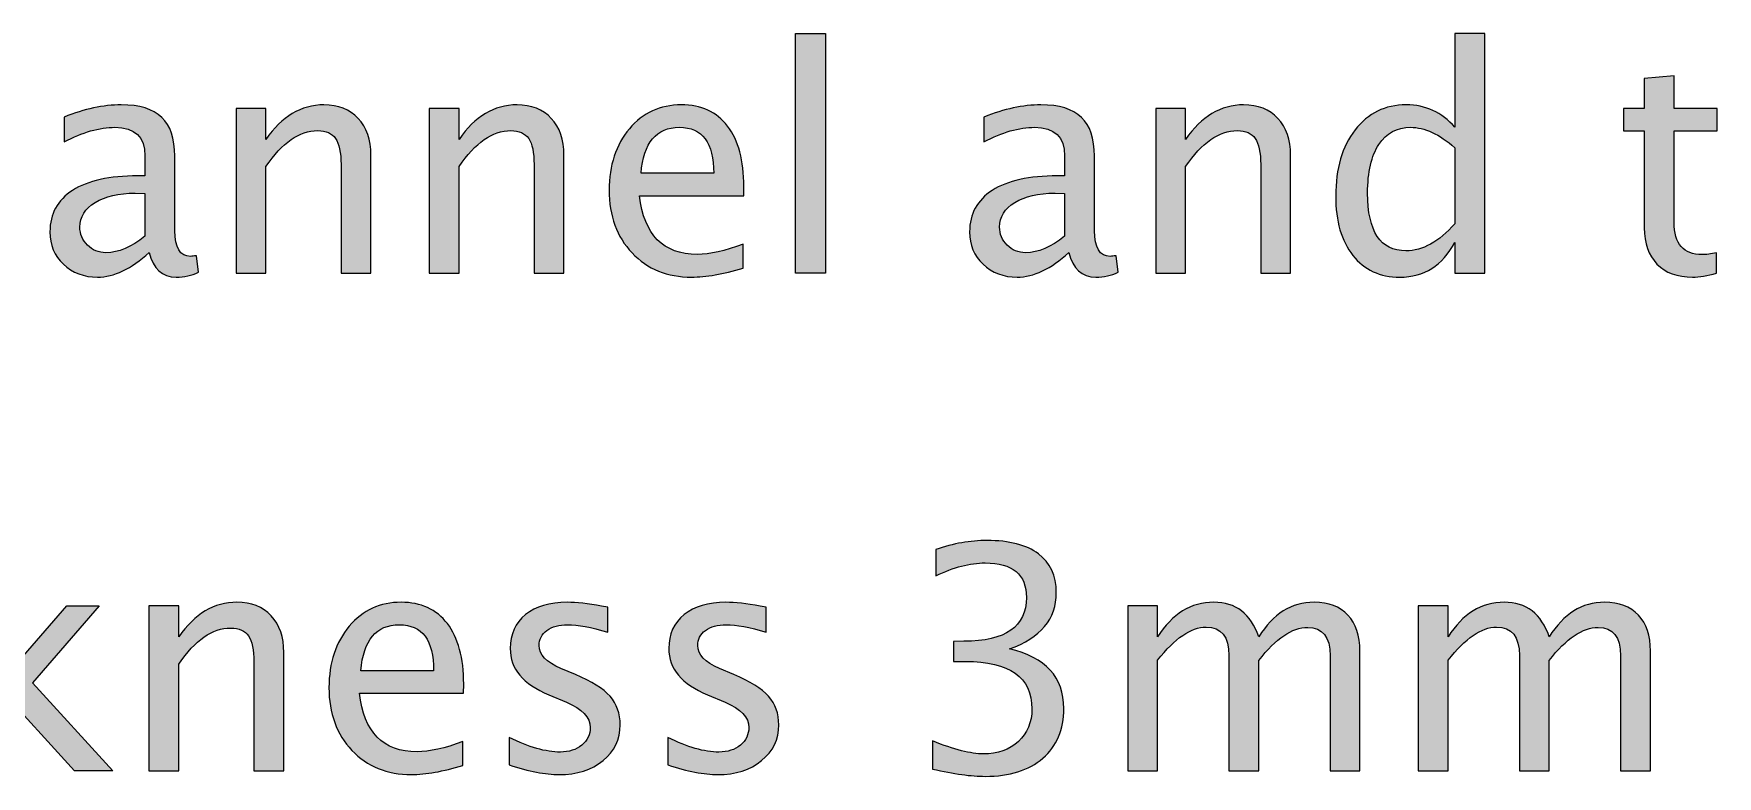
# Model space of a CAD drawing. Header units: inches. Extents: x 4 to 816, y 71 to 806.
# Drawn here: x 50.3 to 88.73, y 741.12 to 758.09 of the extents above; entities that cross this region are included whole.
import ezdxf

# ---------------------------------------------------------------- set-up
doc = ezdxf.new("R2010")
doc.units = ezdxf.units.IN
doc.header["$MEASUREMENT"] = 0
doc.layers.add('Layer 1', color=7, linetype='Continuous')

# ---------------------------------------------------------------- blocks, each defined once
blk = doc.blocks.new('block 344')
at = {"layer": 'Layer 1', "true_color": 0x231f20}
h = blk.add_hatch(color=250, dxfattribs=at)
h.dxf.hatch_style = 2
h.paths.add_polyline_path([(67.688, 752.614), (67.688, 758.09), (68.372, 758.09), (68.372, 752.614)])
h = blk.add_hatch(color=250, dxfattribs=at)
h.dxf.hatch_style = 2
edge = h.paths.add_edge_path()
edge.add_spline(control_points=[(82.739, 752.614), (82.739, 752.614), (82.739, 753.321), (82.739, 753.321), (82.461, 752.792), (82.042, 752.527), (81.482, 752.527), (81.028, 752.527), (80.671, 752.693), (80.411, 753.023), (80.15, 753.354), (80.02, 753.806), (80.02, 754.379), (80.02, 755.006), (80.168, 755.51), (80.463, 755.891), (80.758, 756.273), (81.146, 756.463), (81.628, 756.463), (82.074, 756.463), (82.445, 756.293), (82.739, 755.95), (82.739, 755.95), (82.739, 758.09), (82.739, 758.09), (82.739, 758.09), (83.422, 758.09), (83.422, 758.09), (83.422, 758.09), (83.422, 752.614), (83.422, 752.614), (83.422, 752.614), (82.739, 752.614), (82.739, 752.614)], knot_values=[0, 0, 0, 0, 1, 1, 1, 2, 2, 2, 3, 3, 3, 4, 4, 4, 5, 5, 5, 6, 6, 6, 7, 7, 7, 8, 8, 8, 9, 9, 9, 10, 10, 10, 11, 11, 11, 11], degree=3, periodic=1)
edge = h.paths.add_edge_path()
edge.add_spline(control_points=[(82.739, 755.482), (82.384, 755.794), (82.049, 755.95), (81.731, 755.95), (81.419, 755.95), (81.177, 755.819), (81.005, 755.558), (80.834, 755.297), (80.748, 754.927), (80.748, 754.449), (80.748, 753.568), (81.04, 753.128), (81.624, 753.128), (82.003, 753.128), (82.375, 753.334), (82.739, 753.748), (82.739, 753.748), (82.739, 755.482), (82.739, 755.482)], knot_values=[0, 0, 0, 0, 1, 1, 1, 2, 2, 2, 3, 3, 3, 4, 4, 4, 5, 5, 5, 6, 6, 6, 6], degree=3, periodic=1)
h = blk.add_hatch(color=250, dxfattribs=at)
h.dxf.hatch_style = 2
edge = h.paths.add_edge_path()
edge.add_spline(control_points=[(88.714, 752.614), (88.503, 752.556), (88.321, 752.527), (88.166, 752.527), (87.819, 752.527), (87.549, 752.627), (87.354, 752.826), (87.16, 753.024), (87.063, 753.301), (87.063, 753.655), (87.063, 753.655), (87.063, 755.867), (87.063, 755.867), (87.063, 755.867), (86.591, 755.867), (86.591, 755.867), (86.591, 755.867), (86.591, 756.38), (86.591, 756.38), (86.591, 756.38), (87.063, 756.38), (87.063, 756.38), (87.063, 756.38), (87.063, 757.064), (87.063, 757.064), (87.063, 757.064), (87.746, 757.129), (87.746, 757.129), (87.746, 757.129), (87.746, 756.38), (87.746, 756.38), (87.746, 756.38), (88.731, 756.38), (88.731, 756.38), (88.731, 756.38), (88.731, 755.867), (88.731, 755.867), (88.731, 755.867), (87.746, 755.867), (87.746, 755.867), (87.746, 755.867), (87.746, 753.779), (87.746, 753.779), (87.746, 753.287), (87.959, 753.041), (88.384, 753.041), (88.475, 753.041), (88.584, 753.056), (88.714, 753.086), (88.714, 753.086), (88.714, 752.614), (88.714, 752.614)], knot_values=[0, 0, 0, 0, 1, 1, 1, 2, 2, 2, 3, 3, 3, 4, 4, 4, 5, 5, 5, 6, 6, 6, 7, 7, 7, 8, 8, 8, 9, 9, 9, 10, 10, 10, 11, 11, 11, 12, 12, 12, 13, 13, 13, 14, 14, 14, 15, 15, 15, 16, 16, 16, 17, 17, 17, 17], degree=3, periodic=1)
h = blk.add_hatch(color=250, dxfattribs=at)
h.dxf.hatch_style = 2
edge = h.paths.add_edge_path()
edge.add_spline(control_points=[(52.936, 753.093), (52.527, 752.716), (52.133, 752.527), (51.754, 752.527), (51.442, 752.527), (51.183, 752.625), (50.977, 752.821), (50.771, 753.016), (50.668, 753.263), (50.668, 753.561), (50.668, 753.972), (50.841, 754.288), (51.187, 754.509), (51.532, 754.73), (52.029, 754.84), (52.676, 754.84), (52.676, 754.84), (52.836, 754.84), (52.836, 754.84), (52.836, 754.84), (52.836, 755.295), (52.836, 755.295), (52.836, 755.732), (52.608, 755.95), (52.153, 755.95), (51.799, 755.95), (51.413, 755.839), (50.994, 755.617), (50.994, 755.617), (50.994, 756.183), (50.994, 756.183), (51.454, 756.37), (51.888, 756.463), (52.295, 756.463), (52.713, 756.463), (53.022, 756.368), (53.221, 756.177), (53.419, 755.987), (53.519, 755.692), (53.519, 755.295), (53.519, 755.295), (53.519, 753.589), (53.519, 753.589), (53.519, 753.198), (53.639, 753.002), (53.88, 753.002), (53.91, 753.002), (53.953, 753.007), (54.011, 753.017), (54.011, 753.017), (54.06, 752.638), (54.06, 752.638), (53.905, 752.565), (53.734, 752.527), (53.547, 752.527), (53.228, 752.527), (53.024, 752.716), (52.936, 753.093)], knot_values=[0, 0, 0, 0, 1, 1, 1, 2, 2, 2, 3, 3, 3, 4, 4, 4, 5, 5, 5, 6, 6, 6, 7, 7, 7, 8, 8, 8, 9, 9, 9, 10, 10, 10, 11, 11, 11, 12, 12, 12, 13, 13, 13, 14, 14, 14, 15, 15, 15, 16, 16, 16, 17, 17, 17, 18, 18, 18, 19, 19, 19, 19], degree=3, periodic=1)
edge = h.paths.add_edge_path()
edge.add_spline(control_points=[(52.836, 753.464), (52.836, 753.464), (52.836, 754.438), (52.836, 754.438), (52.836, 754.438), (52.617, 754.445), (52.617, 754.445), (52.238, 754.445), (51.932, 754.375), (51.7, 754.234), (51.468, 754.092), (51.352, 753.905), (51.352, 753.672), (51.352, 753.508), (51.409, 753.369), (51.525, 753.256), (51.64, 753.142), (51.782, 753.086), (51.948, 753.086), (52.232, 753.086), (52.528, 753.212), (52.836, 753.464)], knot_values=[0, 0, 0, 0, 1, 1, 1, 2, 2, 2, 3, 3, 3, 4, 4, 4, 5, 5, 5, 6, 6, 6, 7, 7, 7, 7], degree=3, periodic=1)
h = blk.add_hatch(color=250, dxfattribs=at)
h.dxf.hatch_style = 2
edge = h.paths.add_edge_path()
edge.add_spline(control_points=[(54.916, 752.614), (54.916, 752.614), (54.916, 756.38), (54.916, 756.38), (54.916, 756.38), (55.6, 756.38), (55.6, 756.38), (55.6, 756.38), (55.6, 755.673), (55.6, 755.673), (55.96, 756.2), (56.402, 756.463), (56.924, 756.463), (57.252, 756.463), (57.513, 756.36), (57.706, 756.153), (57.899, 755.946), (57.996, 755.668), (57.996, 755.319), (57.996, 755.319), (57.996, 752.614), (57.996, 752.614), (57.996, 752.614), (57.313, 752.614), (57.313, 752.614), (57.313, 752.614), (57.313, 755.097), (57.313, 755.097), (57.313, 755.377), (57.272, 755.576), (57.189, 755.695), (57.107, 755.814), (56.972, 755.874), (56.782, 755.874), (56.364, 755.874), (55.969, 755.6), (55.6, 755.052), (55.6, 755.052), (55.6, 752.614), (55.6, 752.614), (55.6, 752.614), (54.916, 752.614), (54.916, 752.614)], knot_values=[0, 0, 0, 0, 1, 1, 1, 2, 2, 2, 3, 3, 3, 4, 4, 4, 5, 5, 5, 6, 6, 6, 7, 7, 7, 8, 8, 8, 9, 9, 9, 10, 10, 10, 11, 11, 11, 12, 12, 12, 13, 13, 13, 14, 14, 14, 14], degree=3, periodic=1)
h = blk.add_hatch(color=250, dxfattribs=at)
h.dxf.hatch_style = 2
edge = h.paths.add_edge_path()
edge.add_spline(control_points=[(59.324, 752.614), (59.324, 752.614), (59.324, 756.38), (59.324, 756.38), (59.324, 756.38), (60.007, 756.38), (60.007, 756.38), (60.007, 756.38), (60.007, 755.673), (60.007, 755.673), (60.368, 756.2), (60.809, 756.463), (61.332, 756.463), (61.66, 756.463), (61.921, 756.36), (62.114, 756.153), (62.307, 755.946), (62.403, 755.668), (62.403, 755.319), (62.403, 755.319), (62.403, 752.614), (62.403, 752.614), (62.403, 752.614), (61.72, 752.614), (61.72, 752.614), (61.72, 752.614), (61.72, 755.097), (61.72, 755.097), (61.72, 755.377), (61.679, 755.576), (61.597, 755.695), (61.515, 755.814), (61.379, 755.874), (61.19, 755.874), (60.771, 755.874), (60.377, 755.6), (60.007, 755.052), (60.007, 755.052), (60.007, 752.614), (60.007, 752.614), (60.007, 752.614), (59.324, 752.614), (59.324, 752.614)], knot_values=[0, 0, 0, 0, 1, 1, 1, 2, 2, 2, 3, 3, 3, 4, 4, 4, 5, 5, 5, 6, 6, 6, 7, 7, 7, 8, 8, 8, 9, 9, 9, 10, 10, 10, 11, 11, 11, 12, 12, 12, 13, 13, 13, 14, 14, 14, 14], degree=3, periodic=1)
h = blk.add_hatch(color=250, dxfattribs=at)
h.dxf.hatch_style = 2
edge = h.paths.add_edge_path()
edge.add_spline(control_points=[(66.492, 752.735), (66.034, 752.597), (65.643, 752.527), (65.316, 752.527), (64.759, 752.527), (64.306, 752.712), (63.957, 753.08), (63.608, 753.449), (63.434, 753.926), (63.434, 754.513), (63.434, 755.083), (63.588, 755.551), (63.896, 755.916), (64.205, 756.281), (64.6, 756.463), (65.081, 756.463), (65.536, 756.463), (65.888, 756.301), (66.137, 755.976), (66.385, 755.651), (66.509, 755.191), (66.509, 754.594), (66.509, 754.594), (66.506, 754.386), (66.506, 754.386), (66.506, 754.386), (64.13, 754.386), (64.13, 754.386), (64.23, 753.494), (64.668, 753.048), (65.445, 753.048), (65.729, 753.048), (66.078, 753.125), (66.492, 753.28), (66.492, 753.28), (66.492, 752.735), (66.492, 752.735)], knot_values=[0, 0, 0, 0, 1, 1, 1, 2, 2, 2, 3, 3, 3, 4, 4, 4, 5, 5, 5, 6, 6, 6, 7, 7, 7, 8, 8, 8, 9, 9, 9, 10, 10, 10, 11, 11, 11, 12, 12, 12, 12], degree=3, periodic=1)
edge = h.paths.add_edge_path()
edge.add_spline(control_points=[(64.162, 754.899), (64.162, 754.899), (65.823, 754.899), (65.823, 754.899), (65.823, 755.6), (65.562, 755.95), (65.039, 755.95), (64.514, 755.95), (64.222, 755.6), (64.162, 754.899)], knot_values=[0, 0, 0, 0, 1, 1, 1, 2, 2, 2, 3, 3, 3, 3], degree=3, periodic=1)
h = blk.add_hatch(color=250, dxfattribs=at)
h.dxf.hatch_style = 2
edge = h.paths.add_edge_path()
edge.add_spline(control_points=[(73.931, 753.093), (73.521, 752.716), (73.127, 752.527), (72.748, 752.527), (72.436, 752.527), (72.177, 752.625), (71.971, 752.821), (71.765, 753.016), (71.663, 753.263), (71.663, 753.561), (71.663, 753.972), (71.835, 754.288), (72.181, 754.509), (72.527, 754.73), (73.023, 754.84), (73.67, 754.84), (73.67, 754.84), (73.83, 754.84), (73.83, 754.84), (73.83, 754.84), (73.83, 755.295), (73.83, 755.295), (73.83, 755.732), (73.602, 755.95), (73.147, 755.95), (72.793, 755.95), (72.407, 755.839), (71.989, 755.617), (71.989, 755.617), (71.989, 756.183), (71.989, 756.183), (72.449, 756.37), (72.882, 756.463), (73.289, 756.463), (73.707, 756.463), (74.016, 756.368), (74.215, 756.177), (74.414, 755.987), (74.513, 755.692), (74.513, 755.295), (74.513, 755.295), (74.513, 753.589), (74.513, 753.589), (74.513, 753.198), (74.633, 753.002), (74.874, 753.002), (74.904, 753.002), (74.948, 753.007), (75.006, 753.017), (75.006, 753.017), (75.054, 752.638), (75.054, 752.638), (74.899, 752.565), (74.728, 752.527), (74.541, 752.527), (74.222, 752.527), (74.018, 752.716), (73.931, 753.093)], knot_values=[0, 0, 0, 0, 1, 1, 1, 2, 2, 2, 3, 3, 3, 4, 4, 4, 5, 5, 5, 6, 6, 6, 7, 7, 7, 8, 8, 8, 9, 9, 9, 10, 10, 10, 11, 11, 11, 12, 12, 12, 13, 13, 13, 14, 14, 14, 15, 15, 15, 16, 16, 16, 17, 17, 17, 18, 18, 18, 19, 19, 19, 19], degree=3, periodic=1)
edge = h.paths.add_edge_path()
edge.add_spline(control_points=[(73.83, 753.464), (73.83, 753.464), (73.83, 754.438), (73.83, 754.438), (73.83, 754.438), (73.612, 754.445), (73.612, 754.445), (73.232, 754.445), (72.927, 754.375), (72.694, 754.234), (72.462, 754.092), (72.346, 753.905), (72.346, 753.672), (72.346, 753.508), (72.404, 753.369), (72.519, 753.256), (72.635, 753.142), (72.776, 753.086), (72.942, 753.086), (73.227, 753.086), (73.522, 753.212), (73.83, 753.464)], knot_values=[0, 0, 0, 0, 1, 1, 1, 2, 2, 2, 3, 3, 3, 4, 4, 4, 5, 5, 5, 6, 6, 6, 7, 7, 7, 7], degree=3, periodic=1)
h = blk.add_hatch(color=250, dxfattribs=at)
h.dxf.hatch_style = 2
edge = h.paths.add_edge_path()
edge.add_spline(control_points=[(75.911, 752.614), (75.911, 752.614), (75.911, 756.38), (75.911, 756.38), (75.911, 756.38), (76.594, 756.38), (76.594, 756.38), (76.594, 756.38), (76.594, 755.673), (76.594, 755.673), (76.954, 756.2), (77.396, 756.463), (77.918, 756.463), (78.247, 756.463), (78.507, 756.36), (78.7, 756.153), (78.894, 755.946), (78.99, 755.668), (78.99, 755.319), (78.99, 755.319), (78.99, 752.614), (78.99, 752.614), (78.99, 752.614), (78.307, 752.614), (78.307, 752.614), (78.307, 752.614), (78.307, 755.097), (78.307, 755.097), (78.307, 755.377), (78.266, 755.576), (78.184, 755.695), (78.102, 755.814), (77.966, 755.874), (77.776, 755.874), (77.358, 755.874), (76.964, 755.6), (76.594, 755.052), (76.594, 755.052), (76.594, 752.614), (76.594, 752.614), (76.594, 752.614), (75.911, 752.614), (75.911, 752.614)], knot_values=[0, 0, 0, 0, 1, 1, 1, 2, 2, 2, 3, 3, 3, 4, 4, 4, 5, 5, 5, 6, 6, 6, 7, 7, 7, 8, 8, 8, 9, 9, 9, 10, 10, 10, 11, 11, 11, 12, 12, 12, 13, 13, 13, 14, 14, 14, 14], degree=3, periodic=1)
at = {"layer": 'Layer 1', "lineweight": 0}
blk.add_lwpolyline([(67.688, 752.614), (67.688, 758.09), (68.372, 758.09), (68.372, 752.614), (67.688, 752.614)], dxfattribs=at)
for points, knots in [([(82.739, 752.614), (82.739, 752.614), (82.739, 753.321), (82.739, 753.321), (82.461, 752.792), (82.042, 752.527), (81.482, 752.527), (81.028, 752.527), (80.671, 752.693), (80.411, 753.023), (80.15, 753.354), (80.02, 753.806), (80.02, 754.379), (80.02, 755.006), (80.168, 755.51), (80.463, 755.891), (80.758, 756.273), (81.146, 756.463), (81.628, 756.463), (82.074, 756.463), (82.445, 756.293), (82.739, 755.95), (82.739, 755.95), (82.739, 758.09), (82.739, 758.09), (82.739, 758.09), (83.422, 758.09), (83.422, 758.09), (83.422, 758.09), (83.422, 752.614), (83.422, 752.614), (83.422, 752.614), (82.739, 752.614), (82.739, 752.614)], [0, 0, 0, 0, 1, 1, 1, 2, 2, 2, 3, 3, 3, 4, 4, 4, 5, 5, 5, 6, 6, 6, 7, 7, 7, 8, 8, 8, 9, 9, 9, 10, 10, 10, 11, 11, 11, 11]), ([(88.714, 752.614), (88.503, 752.556), (88.321, 752.527), (88.166, 752.527), (87.819, 752.527), (87.549, 752.627), (87.354, 752.826), (87.16, 753.024), (87.063, 753.301), (87.063, 753.655), (87.063, 753.655), (87.063, 755.867), (87.063, 755.867), (87.063, 755.867), (86.591, 755.867), (86.591, 755.867), (86.591, 755.867), (86.591, 756.38), (86.591, 756.38), (86.591, 756.38), (87.063, 756.38), (87.063, 756.38), (87.063, 756.38), (87.063, 757.064), (87.063, 757.064), (87.063, 757.064), (87.746, 757.129), (87.746, 757.129), (87.746, 757.129), (87.746, 756.38), (87.746, 756.38), (87.746, 756.38), (88.731, 756.38), (88.731, 756.38), (88.731, 756.38), (88.731, 755.867), (88.731, 755.867), (88.731, 755.867), (87.746, 755.867), (87.746, 755.867), (87.746, 755.867), (87.746, 753.779), (87.746, 753.779), (87.746, 753.287), (87.959, 753.041), (88.384, 753.041), (88.475, 753.041), (88.584, 753.056), (88.714, 753.086), (88.714, 753.086), (88.714, 752.614), (88.714, 752.614)], [0, 0, 0, 0, 1, 1, 1, 2, 2, 2, 3, 3, 3, 4, 4, 4, 5, 5, 5, 6, 6, 6, 7, 7, 7, 8, 8, 8, 9, 9, 9, 10, 10, 10, 11, 11, 11, 12, 12, 12, 13, 13, 13, 14, 14, 14, 15, 15, 15, 16, 16, 16, 17, 17, 17, 17]), ([(52.936, 753.093), (52.527, 752.716), (52.133, 752.527), (51.754, 752.527), (51.442, 752.527), (51.183, 752.625), (50.977, 752.821), (50.771, 753.016), (50.668, 753.263), (50.668, 753.561), (50.668, 753.972), (50.841, 754.288), (51.187, 754.509), (51.532, 754.73), (52.029, 754.84), (52.676, 754.84), (52.676, 754.84), (52.836, 754.84), (52.836, 754.84), (52.836, 754.84), (52.836, 755.295), (52.836, 755.295), (52.836, 755.732), (52.608, 755.95), (52.153, 755.95), (51.799, 755.95), (51.413, 755.839), (50.994, 755.617), (50.994, 755.617), (50.994, 756.183), (50.994, 756.183), (51.454, 756.37), (51.888, 756.463), (52.295, 756.463), (52.713, 756.463), (53.022, 756.368), (53.221, 756.177), (53.419, 755.987), (53.519, 755.692), (53.519, 755.295), (53.519, 755.295), (53.519, 753.589), (53.519, 753.589), (53.519, 753.198), (53.639, 753.002), (53.88, 753.002), (53.91, 753.002), (53.953, 753.007), (54.011, 753.017), (54.011, 753.017), (54.06, 752.638), (54.06, 752.638), (53.905, 752.565), (53.734, 752.527), (53.547, 752.527), (53.228, 752.527), (53.024, 752.716), (52.936, 753.093)], [0, 0, 0, 0, 1, 1, 1, 2, 2, 2, 3, 3, 3, 4, 4, 4, 5, 5, 5, 6, 6, 6, 7, 7, 7, 8, 8, 8, 9, 9, 9, 10, 10, 10, 11, 11, 11, 12, 12, 12, 13, 13, 13, 14, 14, 14, 15, 15, 15, 16, 16, 16, 17, 17, 17, 18, 18, 18, 19, 19, 19, 19]), ([(54.916, 752.614), (54.916, 752.614), (54.916, 756.38), (54.916, 756.38), (54.916, 756.38), (55.6, 756.38), (55.6, 756.38), (55.6, 756.38), (55.6, 755.673), (55.6, 755.673), (55.96, 756.2), (56.402, 756.463), (56.924, 756.463), (57.252, 756.463), (57.513, 756.36), (57.706, 756.153), (57.899, 755.946), (57.996, 755.668), (57.996, 755.319), (57.996, 755.319), (57.996, 752.614), (57.996, 752.614), (57.996, 752.614), (57.313, 752.614), (57.313, 752.614), (57.313, 752.614), (57.313, 755.097), (57.313, 755.097), (57.313, 755.377), (57.272, 755.576), (57.189, 755.695), (57.107, 755.814), (56.972, 755.874), (56.782, 755.874), (56.364, 755.874), (55.969, 755.6), (55.6, 755.052), (55.6, 755.052), (55.6, 752.614), (55.6, 752.614), (55.6, 752.614), (54.916, 752.614), (54.916, 752.614)], [0, 0, 0, 0, 1, 1, 1, 2, 2, 2, 3, 3, 3, 4, 4, 4, 5, 5, 5, 6, 6, 6, 7, 7, 7, 8, 8, 8, 9, 9, 9, 10, 10, 10, 11, 11, 11, 12, 12, 12, 13, 13, 13, 14, 14, 14, 14]), ([(59.324, 752.614), (59.324, 752.614), (59.324, 756.38), (59.324, 756.38), (59.324, 756.38), (60.007, 756.38), (60.007, 756.38), (60.007, 756.38), (60.007, 755.673), (60.007, 755.673), (60.368, 756.2), (60.809, 756.463), (61.332, 756.463), (61.66, 756.463), (61.921, 756.36), (62.114, 756.153), (62.307, 755.946), (62.403, 755.668), (62.403, 755.319), (62.403, 755.319), (62.403, 752.614), (62.403, 752.614), (62.403, 752.614), (61.72, 752.614), (61.72, 752.614), (61.72, 752.614), (61.72, 755.097), (61.72, 755.097), (61.72, 755.377), (61.679, 755.576), (61.597, 755.695), (61.515, 755.814), (61.379, 755.874), (61.19, 755.874), (60.771, 755.874), (60.377, 755.6), (60.007, 755.052), (60.007, 755.052), (60.007, 752.614), (60.007, 752.614), (60.007, 752.614), (59.324, 752.614), (59.324, 752.614)], [0, 0, 0, 0, 1, 1, 1, 2, 2, 2, 3, 3, 3, 4, 4, 4, 5, 5, 5, 6, 6, 6, 7, 7, 7, 8, 8, 8, 9, 9, 9, 10, 10, 10, 11, 11, 11, 12, 12, 12, 13, 13, 13, 14, 14, 14, 14]), ([(66.492, 752.735), (66.034, 752.597), (65.643, 752.527), (65.316, 752.527), (64.759, 752.527), (64.306, 752.712), (63.957, 753.08), (63.608, 753.449), (63.434, 753.926), (63.434, 754.513), (63.434, 755.083), (63.588, 755.551), (63.896, 755.916), (64.205, 756.281), (64.6, 756.463), (65.081, 756.463), (65.536, 756.463), (65.888, 756.301), (66.137, 755.976), (66.385, 755.651), (66.509, 755.191), (66.509, 754.594), (66.509, 754.594), (66.506, 754.386), (66.506, 754.386), (66.506, 754.386), (64.13, 754.386), (64.13, 754.386), (64.23, 753.494), (64.668, 753.048), (65.445, 753.048), (65.729, 753.048), (66.078, 753.125), (66.492, 753.28), (66.492, 753.28), (66.492, 752.735), (66.492, 752.735)], [0, 0, 0, 0, 1, 1, 1, 2, 2, 2, 3, 3, 3, 4, 4, 4, 5, 5, 5, 6, 6, 6, 7, 7, 7, 8, 8, 8, 9, 9, 9, 10, 10, 10, 11, 11, 11, 12, 12, 12, 12]), ([(73.931, 753.093), (73.521, 752.716), (73.127, 752.527), (72.748, 752.527), (72.436, 752.527), (72.177, 752.625), (71.971, 752.821), (71.765, 753.016), (71.663, 753.263), (71.663, 753.561), (71.663, 753.972), (71.835, 754.288), (72.181, 754.509), (72.527, 754.73), (73.023, 754.84), (73.67, 754.84), (73.67, 754.84), (73.83, 754.84), (73.83, 754.84), (73.83, 754.84), (73.83, 755.295), (73.83, 755.295), (73.83, 755.732), (73.602, 755.95), (73.147, 755.95), (72.793, 755.95), (72.407, 755.839), (71.989, 755.617), (71.989, 755.617), (71.989, 756.183), (71.989, 756.183), (72.449, 756.37), (72.882, 756.463), (73.289, 756.463), (73.707, 756.463), (74.016, 756.368), (74.215, 756.177), (74.414, 755.987), (74.513, 755.692), (74.513, 755.295), (74.513, 755.295), (74.513, 753.589), (74.513, 753.589), (74.513, 753.198), (74.633, 753.002), (74.874, 753.002), (74.904, 753.002), (74.948, 753.007), (75.006, 753.017), (75.006, 753.017), (75.054, 752.638), (75.054, 752.638), (74.899, 752.565), (74.728, 752.527), (74.541, 752.527), (74.222, 752.527), (74.018, 752.716), (73.931, 753.093)], [0, 0, 0, 0, 1, 1, 1, 2, 2, 2, 3, 3, 3, 4, 4, 4, 5, 5, 5, 6, 6, 6, 7, 7, 7, 8, 8, 8, 9, 9, 9, 10, 10, 10, 11, 11, 11, 12, 12, 12, 13, 13, 13, 14, 14, 14, 15, 15, 15, 16, 16, 16, 17, 17, 17, 18, 18, 18, 19, 19, 19, 19]), ([(75.911, 752.614), (75.911, 752.614), (75.911, 756.38), (75.911, 756.38), (75.911, 756.38), (76.594, 756.38), (76.594, 756.38), (76.594, 756.38), (76.594, 755.673), (76.594, 755.673), (76.954, 756.2), (77.396, 756.463), (77.918, 756.463), (78.247, 756.463), (78.507, 756.36), (78.7, 756.153), (78.894, 755.946), (78.99, 755.668), (78.99, 755.319), (78.99, 755.319), (78.99, 752.614), (78.99, 752.614), (78.99, 752.614), (78.307, 752.614), (78.307, 752.614), (78.307, 752.614), (78.307, 755.097), (78.307, 755.097), (78.307, 755.377), (78.266, 755.576), (78.184, 755.695), (78.102, 755.814), (77.966, 755.874), (77.776, 755.874), (77.358, 755.874), (76.964, 755.6), (76.594, 755.052), (76.594, 755.052), (76.594, 752.614), (76.594, 752.614), (76.594, 752.614), (75.911, 752.614), (75.911, 752.614)], [0, 0, 0, 0, 1, 1, 1, 2, 2, 2, 3, 3, 3, 4, 4, 4, 5, 5, 5, 6, 6, 6, 7, 7, 7, 8, 8, 8, 9, 9, 9, 10, 10, 10, 11, 11, 11, 12, 12, 12, 13, 13, 13, 14, 14, 14, 14]), ([(64.162, 754.899), (64.162, 754.899), (65.823, 754.899), (65.823, 754.899), (65.823, 755.6), (65.562, 755.95), (65.039, 755.95), (64.514, 755.95), (64.222, 755.6), (64.162, 754.899)], [0, 0, 0, 0, 1, 1, 1, 2, 2, 2, 3, 3, 3, 3]), ([(82.739, 755.482), (82.384, 755.794), (82.049, 755.95), (81.731, 755.95), (81.419, 755.95), (81.177, 755.819), (81.005, 755.558), (80.834, 755.297), (80.748, 754.927), (80.748, 754.449), (80.748, 753.568), (81.04, 753.128), (81.624, 753.128), (82.003, 753.128), (82.375, 753.334), (82.739, 753.748), (82.739, 753.748), (82.739, 755.482), (82.739, 755.482)], [0, 0, 0, 0, 1, 1, 1, 2, 2, 2, 3, 3, 3, 4, 4, 4, 5, 5, 5, 6, 6, 6, 6]), ([(52.836, 753.464), (52.836, 753.464), (52.836, 754.438), (52.836, 754.438), (52.836, 754.438), (52.617, 754.445), (52.617, 754.445), (52.238, 754.445), (51.932, 754.375), (51.7, 754.234), (51.468, 754.092), (51.352, 753.905), (51.352, 753.672), (51.352, 753.508), (51.409, 753.369), (51.525, 753.256), (51.64, 753.142), (51.782, 753.086), (51.948, 753.086), (52.232, 753.086), (52.528, 753.212), (52.836, 753.464)], [0, 0, 0, 0, 1, 1, 1, 2, 2, 2, 3, 3, 3, 4, 4, 4, 5, 5, 5, 6, 6, 6, 7, 7, 7, 7]), ([(73.83, 753.464), (73.83, 753.464), (73.83, 754.438), (73.83, 754.438), (73.83, 754.438), (73.612, 754.445), (73.612, 754.445), (73.232, 754.445), (72.927, 754.375), (72.694, 754.234), (72.462, 754.092), (72.346, 753.905), (72.346, 753.672), (72.346, 753.508), (72.404, 753.369), (72.519, 753.256), (72.635, 753.142), (72.776, 753.086), (72.942, 753.086), (73.227, 753.086), (73.522, 753.212), (73.83, 753.464)], [0, 0, 0, 0, 1, 1, 1, 2, 2, 2, 3, 3, 3, 4, 4, 4, 5, 5, 5, 6, 6, 6, 7, 7, 7, 7])]:
    blk.add_open_spline(points, degree=3, knots=knots, dxfattribs=at)
blk = doc.blocks.new('block 343')
at = {"layer": 'Layer 1'}
blk.add_blockref('block 344', (0, 0), dxfattribs=at)
blk = doc.blocks.new('block 346')
at = {"layer": 'Layer 1', "true_color": 0x231f20}
h = blk.add_hatch(color=250, dxfattribs=at)
h.dxf.hatch_style = 2
h.paths.add_polyline_path([(48.778, 741.25), (48.778, 746.726), (49.461, 746.726), (49.461, 743.189), (51.056, 745.016), (51.793, 745.016), (50.267, 743.258), (52.108, 741.25), (51.233, 741.25), (49.461, 743.182), (49.461, 741.25)])
h = blk.add_hatch(color=250, dxfattribs=at)
h.dxf.hatch_style = 2
edge = h.paths.add_edge_path()
edge.add_spline(control_points=[(70.819, 741.288), (70.819, 741.288), (70.819, 741.93), (70.819, 741.93), (71.308, 741.733), (71.692, 741.635), (71.973, 741.635), (72.304, 741.635), (72.571, 741.73), (72.776, 741.92), (72.981, 742.11), (73.084, 742.357), (73.084, 742.663), (73.084, 743.386), (72.578, 743.747), (71.565, 743.747), (71.565, 743.747), (71.295, 743.747), (71.295, 743.747), (71.295, 743.747), (71.295, 744.205), (71.295, 744.205), (71.295, 744.205), (71.534, 744.208), (71.534, 744.208), (72.484, 744.208), (72.959, 744.542), (72.959, 745.21), (72.959, 745.735), (72.644, 745.998), (72.014, 745.998), (71.676, 745.998), (71.301, 745.9), (70.889, 745.706), (70.889, 745.706), (70.889, 746.306), (70.889, 746.306), (71.293, 746.443), (71.683, 746.511), (72.057, 746.511), (72.568, 746.511), (72.96, 746.409), (73.233, 746.206), (73.506, 746.002), (73.642, 745.708), (73.642, 745.322), (73.642, 744.719), (73.285, 744.289), (72.571, 744.033), (73.398, 743.841), (73.812, 743.388), (73.812, 742.673), (73.812, 742.189), (73.653, 741.81), (73.334, 741.535), (73.014, 741.259), (72.576, 741.122), (72.019, 741.122), (71.702, 741.122), (71.302, 741.177), (70.819, 741.288)], knot_values=[0, 0, 0, 0, 1, 1, 1, 2, 2, 2, 3, 3, 3, 4, 4, 4, 5, 5, 5, 6, 6, 6, 7, 7, 7, 8, 8, 8, 9, 9, 9, 10, 10, 10, 11, 11, 11, 12, 12, 12, 13, 13, 13, 14, 14, 14, 15, 15, 15, 16, 16, 16, 17, 17, 17, 18, 18, 18, 19, 19, 19, 20, 20, 20, 20], degree=3, periodic=1)
h = blk.add_hatch(color=250, dxfattribs=at)
h.dxf.hatch_style = 2
edge = h.paths.add_edge_path()
edge.add_spline(control_points=[(52.929, 741.25), (52.929, 741.25), (52.929, 745.016), (52.929, 745.016), (52.929, 745.016), (53.612, 745.016), (53.612, 745.016), (53.612, 745.016), (53.612, 744.309), (53.612, 744.309), (53.973, 744.836), (54.414, 745.099), (54.937, 745.099), (55.265, 745.099), (55.526, 744.996), (55.719, 744.789), (55.912, 744.582), (56.008, 744.304), (56.008, 743.955), (56.008, 743.955), (56.008, 741.25), (56.008, 741.25), (56.008, 741.25), (55.325, 741.25), (55.325, 741.25), (55.325, 741.25), (55.325, 743.733), (55.325, 743.733), (55.325, 744.013), (55.284, 744.212), (55.202, 744.331), (55.12, 744.45), (54.984, 744.51), (54.795, 744.51), (54.376, 744.51), (53.982, 744.236), (53.612, 743.688), (53.612, 743.688), (53.612, 741.25), (53.612, 741.25), (53.612, 741.25), (52.929, 741.25), (52.929, 741.25)], knot_values=[0, 0, 0, 0, 1, 1, 1, 2, 2, 2, 3, 3, 3, 4, 4, 4, 5, 5, 5, 6, 6, 6, 7, 7, 7, 8, 8, 8, 9, 9, 9, 10, 10, 10, 11, 11, 11, 12, 12, 12, 13, 13, 13, 14, 14, 14, 14], degree=3, periodic=1)
h = blk.add_hatch(color=250, dxfattribs=at)
h.dxf.hatch_style = 2
edge = h.paths.add_edge_path()
edge.add_spline(control_points=[(60.097, 741.371), (59.639, 741.233), (59.247, 741.163), (58.921, 741.163), (58.364, 741.163), (57.911, 741.348), (57.562, 741.716), (57.213, 742.085), (57.038, 742.562), (57.038, 743.149), (57.038, 743.719), (57.193, 744.187), (57.501, 744.552), (57.81, 744.917), (58.205, 745.099), (58.685, 745.099), (59.141, 745.099), (59.493, 744.937), (59.741, 744.612), (59.99, 744.287), (60.114, 743.827), (60.114, 743.23), (60.114, 743.23), (60.111, 743.022), (60.111, 743.022), (60.111, 743.022), (57.735, 743.022), (57.735, 743.022), (57.835, 742.13), (58.273, 741.684), (59.05, 741.684), (59.334, 741.684), (59.683, 741.761), (60.097, 741.916), (60.097, 741.916), (60.097, 741.371), (60.097, 741.371)], knot_values=[0, 0, 0, 0, 1, 1, 1, 2, 2, 2, 3, 3, 3, 4, 4, 4, 5, 5, 5, 6, 6, 6, 7, 7, 7, 8, 8, 8, 9, 9, 9, 10, 10, 10, 11, 11, 11, 12, 12, 12, 12], degree=3, periodic=1)
edge = h.paths.add_edge_path()
edge.add_spline(control_points=[(57.766, 743.535), (57.766, 743.535), (59.428, 743.535), (59.428, 743.535), (59.428, 744.236), (59.166, 744.586), (58.644, 744.586), (58.119, 744.586), (57.827, 744.236), (57.766, 743.535)], knot_values=[0, 0, 0, 0, 1, 1, 1, 2, 2, 2, 3, 3, 3, 3], degree=3, periodic=1)
h = blk.add_hatch(color=250, dxfattribs=at)
h.dxf.hatch_style = 2
edge = h.paths.add_edge_path()
edge.add_spline(control_points=[(61.155, 741.382), (61.155, 741.382), (61.155, 742.009), (61.155, 742.009), (61.601, 741.788), (61.989, 741.677), (62.32, 741.677), (62.516, 741.677), (62.679, 741.73), (62.809, 741.836), (62.938, 741.943), (63.003, 742.076), (63.003, 742.235), (63.003, 742.468), (62.821, 742.662), (62.458, 742.814), (62.458, 742.814), (62.06, 742.984), (62.06, 742.984), (61.47, 743.229), (61.175, 743.582), (61.175, 744.042), (61.175, 744.37), (61.292, 744.628), (61.524, 744.817), (61.756, 745.005), (62.075, 745.099), (62.479, 745.099), (62.69, 745.099), (62.95, 745.07), (63.26, 745.013), (63.26, 745.013), (63.402, 744.985), (63.402, 744.985), (63.402, 744.985), (63.402, 744.416), (63.402, 744.416), (63.02, 744.53), (62.716, 744.586), (62.49, 744.586), (62.291, 744.586), (62.132, 744.543), (62.013, 744.456), (61.894, 744.369), (61.834, 744.253), (61.834, 744.108), (61.834, 743.902), (62.001, 743.729), (62.334, 743.587), (62.334, 743.587), (62.663, 743.449), (62.663, 743.449), (63.035, 743.291), (63.299, 743.126), (63.454, 742.951), (63.609, 742.777), (63.686, 742.559), (63.686, 742.297), (63.686, 741.967), (63.555, 741.695), (63.294, 741.482), (63.033, 741.27), (62.699, 741.163), (62.292, 741.163), (61.98, 741.163), (61.601, 741.236), (61.155, 741.382)], knot_values=[0, 0, 0, 0, 1, 1, 1, 2, 2, 2, 3, 3, 3, 4, 4, 4, 5, 5, 5, 6, 6, 6, 7, 7, 7, 8, 8, 8, 9, 9, 9, 10, 10, 10, 11, 11, 11, 12, 12, 12, 13, 13, 13, 14, 14, 14, 15, 15, 15, 16, 16, 16, 17, 17, 17, 18, 18, 18, 19, 19, 19, 20, 20, 20, 21, 21, 21, 22, 22, 22, 22], degree=3, periodic=1)
h = blk.add_hatch(color=250, dxfattribs=at)
h.dxf.hatch_style = 2
edge = h.paths.add_edge_path()
edge.add_spline(control_points=[(64.775, 741.382), (64.775, 741.382), (64.775, 742.009), (64.775, 742.009), (65.221, 741.788), (65.61, 741.677), (65.94, 741.677), (66.137, 741.677), (66.3, 741.73), (66.429, 741.836), (66.559, 741.943), (66.623, 742.076), (66.623, 742.235), (66.623, 742.468), (66.442, 742.662), (66.079, 742.814), (66.079, 742.814), (65.68, 742.984), (65.68, 742.984), (65.091, 743.229), (64.796, 743.582), (64.796, 744.042), (64.796, 744.37), (64.912, 744.628), (65.144, 744.817), (65.377, 745.005), (65.695, 745.099), (66.1, 745.099), (66.31, 745.099), (66.57, 745.07), (66.88, 745.013), (66.88, 745.013), (67.022, 744.985), (67.022, 744.985), (67.022, 744.985), (67.022, 744.416), (67.022, 744.416), (66.641, 744.53), (66.337, 744.586), (66.11, 744.586), (65.911, 744.586), (65.752, 744.543), (65.633, 744.456), (65.514, 744.369), (65.455, 744.253), (65.455, 744.108), (65.455, 743.902), (65.621, 743.729), (65.954, 743.587), (65.954, 743.587), (66.283, 743.449), (66.283, 743.449), (66.656, 743.291), (66.919, 743.126), (67.074, 742.951), (67.229, 742.777), (67.306, 742.559), (67.306, 742.297), (67.306, 741.967), (67.176, 741.695), (66.915, 741.482), (66.653, 741.27), (66.319, 741.163), (65.912, 741.163), (65.6, 741.163), (65.221, 741.236), (64.775, 741.382)], knot_values=[0, 0, 0, 0, 1, 1, 1, 2, 2, 2, 3, 3, 3, 4, 4, 4, 5, 5, 5, 6, 6, 6, 7, 7, 7, 8, 8, 8, 9, 9, 9, 10, 10, 10, 11, 11, 11, 12, 12, 12, 13, 13, 13, 14, 14, 14, 15, 15, 15, 16, 16, 16, 17, 17, 17, 18, 18, 18, 19, 19, 19, 20, 20, 20, 21, 21, 21, 22, 22, 22, 22], degree=3, periodic=1)
h = blk.add_hatch(color=250, dxfattribs=at)
h.dxf.hatch_style = 2
edge = h.paths.add_edge_path()
edge.add_spline(control_points=[(75.272, 741.25), (75.272, 741.25), (75.272, 745.016), (75.272, 745.016), (75.272, 745.016), (75.955, 745.016), (75.955, 745.016), (75.955, 745.016), (75.955, 744.309), (75.955, 744.309), (76.288, 744.836), (76.715, 745.099), (77.236, 745.099), (77.74, 745.099), (78.082, 744.836), (78.265, 744.309), (78.588, 744.836), (79.009, 745.099), (79.527, 745.099), (79.858, 745.099), (80.115, 745.002), (80.299, 744.807), (80.482, 744.612), (80.574, 744.338), (80.574, 743.987), (80.574, 743.987), (80.574, 741.25), (80.574, 741.25), (80.574, 741.25), (79.891, 741.25), (79.891, 741.25), (79.891, 741.25), (79.891, 743.879), (79.891, 743.879), (79.891, 744.309), (79.721, 744.524), (79.38, 744.524), (79.026, 744.524), (78.654, 744.273), (78.265, 743.772), (78.265, 743.772), (78.265, 741.25), (78.265, 741.25), (78.265, 741.25), (77.582, 741.25), (77.582, 741.25), (77.582, 741.25), (77.582, 743.882), (77.582, 743.882), (77.582, 744.315), (77.408, 744.531), (77.061, 744.531), (76.717, 744.531), (76.348, 744.279), (75.955, 743.775), (75.955, 743.775), (75.955, 741.25), (75.955, 741.25), (75.955, 741.25), (75.272, 741.25), (75.272, 741.25)], knot_values=[0, 0, 0, 0, 1, 1, 1, 2, 2, 2, 3, 3, 3, 4, 4, 4, 5, 5, 5, 6, 6, 6, 7, 7, 7, 8, 8, 8, 9, 9, 9, 10, 10, 10, 11, 11, 11, 12, 12, 12, 13, 13, 13, 14, 14, 14, 15, 15, 15, 16, 16, 16, 17, 17, 17, 18, 18, 18, 19, 19, 19, 20, 20, 20, 20], degree=3, periodic=1)
h = blk.add_hatch(color=250, dxfattribs=at)
h.dxf.hatch_style = 2
edge = h.paths.add_edge_path()
edge.add_spline(control_points=[(81.902, 741.25), (81.902, 741.25), (81.902, 745.016), (81.902, 745.016), (81.902, 745.016), (82.586, 745.016), (82.586, 745.016), (82.586, 745.016), (82.586, 744.309), (82.586, 744.309), (82.918, 744.836), (83.345, 745.099), (83.867, 745.099), (84.37, 745.099), (84.713, 744.836), (84.895, 744.309), (85.219, 744.836), (85.64, 745.099), (86.158, 745.099), (86.488, 745.099), (86.745, 745.002), (86.929, 744.807), (87.113, 744.612), (87.205, 744.338), (87.205, 743.987), (87.205, 743.987), (87.205, 741.25), (87.205, 741.25), (87.205, 741.25), (86.522, 741.25), (86.522, 741.25), (86.522, 741.25), (86.522, 743.879), (86.522, 743.879), (86.522, 744.309), (86.351, 744.524), (86.011, 744.524), (85.656, 744.524), (85.284, 744.273), (84.895, 743.772), (84.895, 743.772), (84.895, 741.25), (84.895, 741.25), (84.895, 741.25), (84.212, 741.25), (84.212, 741.25), (84.212, 741.25), (84.212, 743.882), (84.212, 743.882), (84.212, 744.315), (84.039, 744.531), (83.692, 744.531), (83.347, 744.531), (82.979, 744.279), (82.586, 743.775), (82.586, 743.775), (82.586, 741.25), (82.586, 741.25), (82.586, 741.25), (81.902, 741.25), (81.902, 741.25)], knot_values=[0, 0, 0, 0, 1, 1, 1, 2, 2, 2, 3, 3, 3, 4, 4, 4, 5, 5, 5, 6, 6, 6, 7, 7, 7, 8, 8, 8, 9, 9, 9, 10, 10, 10, 11, 11, 11, 12, 12, 12, 13, 13, 13, 14, 14, 14, 15, 15, 15, 16, 16, 16, 17, 17, 17, 18, 18, 18, 19, 19, 19, 20, 20, 20, 20], degree=3, periodic=1)
at = {"layer": 'Layer 1', "lineweight": 0}
blk.add_lwpolyline([(48.778, 741.25), (48.778, 746.726), (49.461, 746.726), (49.461, 743.189), (51.056, 745.016), (51.793, 745.016), (50.267, 743.258), (52.108, 741.25), (51.233, 741.25), (49.461, 743.182), (49.461, 741.25), (48.778, 741.25)], dxfattribs=at)
for points, knots in [([(70.819, 741.288), (70.819, 741.288), (70.819, 741.93), (70.819, 741.93), (71.308, 741.733), (71.692, 741.635), (71.973, 741.635), (72.304, 741.635), (72.571, 741.73), (72.776, 741.92), (72.981, 742.11), (73.084, 742.357), (73.084, 742.663), (73.084, 743.386), (72.578, 743.747), (71.565, 743.747), (71.565, 743.747), (71.295, 743.747), (71.295, 743.747), (71.295, 743.747), (71.295, 744.205), (71.295, 744.205), (71.295, 744.205), (71.534, 744.208), (71.534, 744.208), (72.484, 744.208), (72.959, 744.542), (72.959, 745.21), (72.959, 745.735), (72.644, 745.998), (72.014, 745.998), (71.676, 745.998), (71.301, 745.9), (70.889, 745.706), (70.889, 745.706), (70.889, 746.306), (70.889, 746.306), (71.293, 746.443), (71.683, 746.511), (72.057, 746.511), (72.568, 746.511), (72.96, 746.409), (73.233, 746.206), (73.506, 746.002), (73.642, 745.708), (73.642, 745.322), (73.642, 744.719), (73.285, 744.289), (72.571, 744.033), (73.398, 743.841), (73.812, 743.388), (73.812, 742.673), (73.812, 742.189), (73.653, 741.81), (73.334, 741.535), (73.014, 741.259), (72.576, 741.122), (72.019, 741.122), (71.702, 741.122), (71.302, 741.177), (70.819, 741.288)], [0, 0, 0, 0, 1, 1, 1, 2, 2, 2, 3, 3, 3, 4, 4, 4, 5, 5, 5, 6, 6, 6, 7, 7, 7, 8, 8, 8, 9, 9, 9, 10, 10, 10, 11, 11, 11, 12, 12, 12, 13, 13, 13, 14, 14, 14, 15, 15, 15, 16, 16, 16, 17, 17, 17, 18, 18, 18, 19, 19, 19, 20, 20, 20, 20]), ([(52.929, 741.25), (52.929, 741.25), (52.929, 745.016), (52.929, 745.016), (52.929, 745.016), (53.612, 745.016), (53.612, 745.016), (53.612, 745.016), (53.612, 744.309), (53.612, 744.309), (53.973, 744.836), (54.414, 745.099), (54.937, 745.099), (55.265, 745.099), (55.526, 744.996), (55.719, 744.789), (55.912, 744.582), (56.008, 744.304), (56.008, 743.955), (56.008, 743.955), (56.008, 741.25), (56.008, 741.25), (56.008, 741.25), (55.325, 741.25), (55.325, 741.25), (55.325, 741.25), (55.325, 743.733), (55.325, 743.733), (55.325, 744.013), (55.284, 744.212), (55.202, 744.331), (55.12, 744.45), (54.984, 744.51), (54.795, 744.51), (54.376, 744.51), (53.982, 744.236), (53.612, 743.688), (53.612, 743.688), (53.612, 741.25), (53.612, 741.25), (53.612, 741.25), (52.929, 741.25), (52.929, 741.25)], [0, 0, 0, 0, 1, 1, 1, 2, 2, 2, 3, 3, 3, 4, 4, 4, 5, 5, 5, 6, 6, 6, 7, 7, 7, 8, 8, 8, 9, 9, 9, 10, 10, 10, 11, 11, 11, 12, 12, 12, 13, 13, 13, 14, 14, 14, 14]), ([(60.097, 741.371), (59.639, 741.233), (59.247, 741.163), (58.921, 741.163), (58.364, 741.163), (57.911, 741.348), (57.562, 741.716), (57.213, 742.085), (57.038, 742.562), (57.038, 743.149), (57.038, 743.719), (57.193, 744.187), (57.501, 744.552), (57.81, 744.917), (58.205, 745.099), (58.685, 745.099), (59.141, 745.099), (59.493, 744.937), (59.741, 744.612), (59.99, 744.287), (60.114, 743.827), (60.114, 743.23), (60.114, 743.23), (60.111, 743.022), (60.111, 743.022), (60.111, 743.022), (57.735, 743.022), (57.735, 743.022), (57.835, 742.13), (58.273, 741.684), (59.05, 741.684), (59.334, 741.684), (59.683, 741.761), (60.097, 741.916), (60.097, 741.916), (60.097, 741.371), (60.097, 741.371)], [0, 0, 0, 0, 1, 1, 1, 2, 2, 2, 3, 3, 3, 4, 4, 4, 5, 5, 5, 6, 6, 6, 7, 7, 7, 8, 8, 8, 9, 9, 9, 10, 10, 10, 11, 11, 11, 12, 12, 12, 12]), ([(61.155, 741.382), (61.155, 741.382), (61.155, 742.009), (61.155, 742.009), (61.601, 741.788), (61.989, 741.677), (62.32, 741.677), (62.516, 741.677), (62.679, 741.73), (62.809, 741.836), (62.938, 741.943), (63.003, 742.076), (63.003, 742.235), (63.003, 742.468), (62.821, 742.662), (62.458, 742.814), (62.458, 742.814), (62.06, 742.984), (62.06, 742.984), (61.47, 743.229), (61.175, 743.582), (61.175, 744.042), (61.175, 744.37), (61.292, 744.628), (61.524, 744.817), (61.756, 745.005), (62.075, 745.099), (62.479, 745.099), (62.69, 745.099), (62.95, 745.07), (63.26, 745.013), (63.26, 745.013), (63.402, 744.985), (63.402, 744.985), (63.402, 744.985), (63.402, 744.416), (63.402, 744.416), (63.02, 744.53), (62.716, 744.586), (62.49, 744.586), (62.291, 744.586), (62.132, 744.543), (62.013, 744.456), (61.894, 744.369), (61.834, 744.253), (61.834, 744.108), (61.834, 743.902), (62.001, 743.729), (62.334, 743.587), (62.334, 743.587), (62.663, 743.449), (62.663, 743.449), (63.035, 743.291), (63.299, 743.126), (63.454, 742.951), (63.609, 742.777), (63.686, 742.559), (63.686, 742.297), (63.686, 741.967), (63.555, 741.695), (63.294, 741.482), (63.033, 741.27), (62.699, 741.163), (62.292, 741.163), (61.98, 741.163), (61.601, 741.236), (61.155, 741.382)], [0, 0, 0, 0, 1, 1, 1, 2, 2, 2, 3, 3, 3, 4, 4, 4, 5, 5, 5, 6, 6, 6, 7, 7, 7, 8, 8, 8, 9, 9, 9, 10, 10, 10, 11, 11, 11, 12, 12, 12, 13, 13, 13, 14, 14, 14, 15, 15, 15, 16, 16, 16, 17, 17, 17, 18, 18, 18, 19, 19, 19, 20, 20, 20, 21, 21, 21, 22, 22, 22, 22]), ([(64.775, 741.382), (64.775, 741.382), (64.775, 742.009), (64.775, 742.009), (65.221, 741.788), (65.61, 741.677), (65.94, 741.677), (66.137, 741.677), (66.3, 741.73), (66.429, 741.836), (66.559, 741.943), (66.623, 742.076), (66.623, 742.235), (66.623, 742.468), (66.442, 742.662), (66.079, 742.814), (66.079, 742.814), (65.68, 742.984), (65.68, 742.984), (65.091, 743.229), (64.796, 743.582), (64.796, 744.042), (64.796, 744.37), (64.912, 744.628), (65.144, 744.817), (65.377, 745.005), (65.695, 745.099), (66.1, 745.099), (66.31, 745.099), (66.57, 745.07), (66.88, 745.013), (66.88, 745.013), (67.022, 744.985), (67.022, 744.985), (67.022, 744.985), (67.022, 744.416), (67.022, 744.416), (66.641, 744.53), (66.337, 744.586), (66.11, 744.586), (65.911, 744.586), (65.752, 744.543), (65.633, 744.456), (65.514, 744.369), (65.455, 744.253), (65.455, 744.108), (65.455, 743.902), (65.621, 743.729), (65.954, 743.587), (65.954, 743.587), (66.283, 743.449), (66.283, 743.449), (66.656, 743.291), (66.919, 743.126), (67.074, 742.951), (67.229, 742.777), (67.306, 742.559), (67.306, 742.297), (67.306, 741.967), (67.176, 741.695), (66.915, 741.482), (66.653, 741.27), (66.319, 741.163), (65.912, 741.163), (65.6, 741.163), (65.221, 741.236), (64.775, 741.382)], [0, 0, 0, 0, 1, 1, 1, 2, 2, 2, 3, 3, 3, 4, 4, 4, 5, 5, 5, 6, 6, 6, 7, 7, 7, 8, 8, 8, 9, 9, 9, 10, 10, 10, 11, 11, 11, 12, 12, 12, 13, 13, 13, 14, 14, 14, 15, 15, 15, 16, 16, 16, 17, 17, 17, 18, 18, 18, 19, 19, 19, 20, 20, 20, 21, 21, 21, 22, 22, 22, 22]), ([(75.272, 741.25), (75.272, 741.25), (75.272, 745.016), (75.272, 745.016), (75.272, 745.016), (75.955, 745.016), (75.955, 745.016), (75.955, 745.016), (75.955, 744.309), (75.955, 744.309), (76.288, 744.836), (76.715, 745.099), (77.236, 745.099), (77.74, 745.099), (78.082, 744.836), (78.265, 744.309), (78.588, 744.836), (79.009, 745.099), (79.527, 745.099), (79.858, 745.099), (80.115, 745.002), (80.299, 744.807), (80.482, 744.612), (80.574, 744.338), (80.574, 743.987), (80.574, 743.987), (80.574, 741.25), (80.574, 741.25), (80.574, 741.25), (79.891, 741.25), (79.891, 741.25), (79.891, 741.25), (79.891, 743.879), (79.891, 743.879), (79.891, 744.309), (79.721, 744.524), (79.38, 744.524), (79.026, 744.524), (78.654, 744.273), (78.265, 743.772), (78.265, 743.772), (78.265, 741.25), (78.265, 741.25), (78.265, 741.25), (77.582, 741.25), (77.582, 741.25), (77.582, 741.25), (77.582, 743.882), (77.582, 743.882), (77.582, 744.315), (77.408, 744.531), (77.061, 744.531), (76.717, 744.531), (76.348, 744.279), (75.955, 743.775), (75.955, 743.775), (75.955, 741.25), (75.955, 741.25), (75.955, 741.25), (75.272, 741.25), (75.272, 741.25)], [0, 0, 0, 0, 1, 1, 1, 2, 2, 2, 3, 3, 3, 4, 4, 4, 5, 5, 5, 6, 6, 6, 7, 7, 7, 8, 8, 8, 9, 9, 9, 10, 10, 10, 11, 11, 11, 12, 12, 12, 13, 13, 13, 14, 14, 14, 15, 15, 15, 16, 16, 16, 17, 17, 17, 18, 18, 18, 19, 19, 19, 20, 20, 20, 20]), ([(81.902, 741.25), (81.902, 741.25), (81.902, 745.016), (81.902, 745.016), (81.902, 745.016), (82.586, 745.016), (82.586, 745.016), (82.586, 745.016), (82.586, 744.309), (82.586, 744.309), (82.918, 744.836), (83.345, 745.099), (83.867, 745.099), (84.37, 745.099), (84.713, 744.836), (84.895, 744.309), (85.219, 744.836), (85.64, 745.099), (86.158, 745.099), (86.488, 745.099), (86.745, 745.002), (86.929, 744.807), (87.113, 744.612), (87.205, 744.338), (87.205, 743.987), (87.205, 743.987), (87.205, 741.25), (87.205, 741.25), (87.205, 741.25), (86.522, 741.25), (86.522, 741.25), (86.522, 741.25), (86.522, 743.879), (86.522, 743.879), (86.522, 744.309), (86.351, 744.524), (86.011, 744.524), (85.656, 744.524), (85.284, 744.273), (84.895, 743.772), (84.895, 743.772), (84.895, 741.25), (84.895, 741.25), (84.895, 741.25), (84.212, 741.25), (84.212, 741.25), (84.212, 741.25), (84.212, 743.882), (84.212, 743.882), (84.212, 744.315), (84.039, 744.531), (83.692, 744.531), (83.347, 744.531), (82.979, 744.279), (82.586, 743.775), (82.586, 743.775), (82.586, 741.25), (82.586, 741.25), (82.586, 741.25), (81.902, 741.25), (81.902, 741.25)], [0, 0, 0, 0, 1, 1, 1, 2, 2, 2, 3, 3, 3, 4, 4, 4, 5, 5, 5, 6, 6, 6, 7, 7, 7, 8, 8, 8, 9, 9, 9, 10, 10, 10, 11, 11, 11, 12, 12, 12, 13, 13, 13, 14, 14, 14, 15, 15, 15, 16, 16, 16, 17, 17, 17, 18, 18, 18, 19, 19, 19, 20, 20, 20, 20]), ([(57.766, 743.535), (57.766, 743.535), (59.428, 743.535), (59.428, 743.535), (59.428, 744.236), (59.166, 744.586), (58.644, 744.586), (58.119, 744.586), (57.827, 744.236), (57.766, 743.535)], [0, 0, 0, 0, 1, 1, 1, 2, 2, 2, 3, 3, 3, 3])]:
    blk.add_open_spline(points, degree=3, knots=knots, dxfattribs=at)
blk = doc.blocks.new('block 345')
at = {"layer": 'Layer 1'}
blk.add_blockref('block 346', (0, 0), dxfattribs=at)

msp = doc.modelspace()

# ---------------------------------------------------------------- block references
at = {"layer": 'Layer 1'}
for name in ['block 343', 'block 345']:
    msp.add_blockref(name, (0, 0), dxfattribs=at)

doc.saveas('drawing.dxf')
